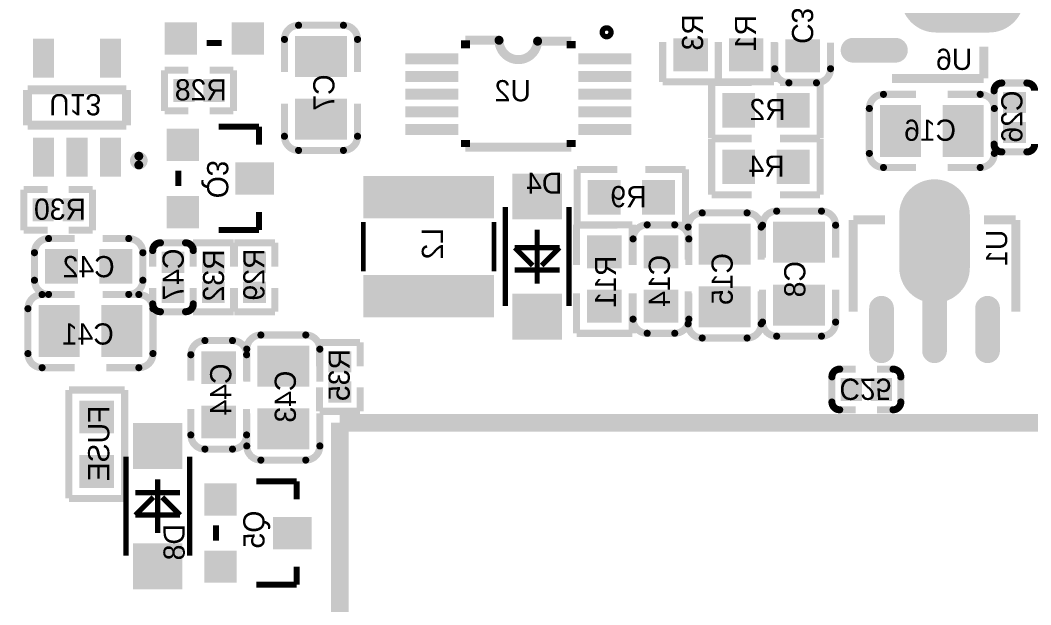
# Model space of a CAD drawing. Extents: x 1752 to 2872, y 74 to 1038.
# Drawn here: x 2726.88 to 2755.5, y 337.8 to 354.34 of the extents above; entities that cross this region are included whole.
import ezdxf

# ---------------------------------------------------------------- set-up
doc = ezdxf.new("R2010")
doc.units = 0
doc.header["$MEASUREMENT"] = 0
doc.layers.add('BOTTOMOVERLAY', color=54, linetype='CONTINUOUS')
doc.layers.add('BOTTOMPASTE', color=16, linetype='CONTINUOUS')

msp = doc.modelspace()

# ---------------------------------------------------------------- linework, layer by layer
at = {"layer": 'BOTTOMOVERLAY'}
for points, const_width in [([(2734.363796, 353.7998019999999, -0.414214), (2734.763795, 354.199802)], 0.2), ([(2736.033803, 354.199799, -0.414213), (2736.433802, 353.799797)], 0.2), ([(2743.361827, 354.0033299999999, -196.823382), (2743.361827, 354.0007899999999)], 0.150012), ([(2741.5329, 353.7506, -0.980461), (2740.4407, 353.776)], 0.254), ([(2748.648601, 352.571197, -0.414213), (2748.248599, 352.971196)], 0.2), ([(2749.828604, 352.971193, -0.414213), (2749.428602, 352.5711939999999)], 0.2), ([(2754.457997, 352.346597, -0.414214), (2754.677997, 352.5665969999999)], 0.2), ([(2755.387998, 352.5665969999999, -0.414214), (2755.607998, 352.346597)], 0.2), ([(2750.926196, 351.845603, -0.414213), (2751.326195, 352.245604)], 0.2), ([(2754.066202, 352.245604, -0.414214), (2754.466202, 351.845605)], 0.2), ([(2734.763797, 350.659796, -0.414213), (2734.363796, 351.059795)], 0.2), ([(2736.433799, 351.0597979999999, -0.414214), (2736.0338, 350.659798)], 0.2), ([(2754.678005, 350.616598, -0.414214), (2754.458005, 350.836598)], 0.2), ([(2755.608, 350.836598, -0.414214), (2755.388001, 350.616598)], 0.2), ([(2751.326198, 350.175601, -0.414214), (2750.926198, 350.5756)], 0.2), ([(2754.466199, 350.575597, -0.414213), (2754.066197, 350.175598)], 0.2), ([(2745.793796, 348.491202, -0.414214), (2746.193795, 348.891202)], 0.2), ([(2747.463803, 348.891199, -0.414213), (2747.863802, 348.4911969999999)], 0.2), ([(2747.902001, 348.542002, -0.414214), (2748.302, 348.942002)], 0.2), ([(2749.572003, 348.942004, -0.414213), (2749.972004, 348.542005)], 0.2), ([(2744.235397, 348.154596, -0.414213), (2744.635398, 348.5545959999999)], 0.2), ([(2745.415399, 348.5545959999999, -0.414213), (2745.815401, 348.154596)], 0.2), ([(2727.285197, 347.765199, -0.414213), (2727.685196, 348.165201)], 0.2), ([(2729.955196, 348.165203, -0.414213), (2730.355196, 347.765202)], 0.2), ([(2730.6328, 347.825402, -0.414214), (2730.852799, 348.045402)], 0.2), ([(2731.562798, 348.045402, -0.414214), (2731.782798, 347.825402)], 0.2), ([(2727.685193, 346.585196, -0.414213), (2727.285194, 346.985198)], 0.2), ([(2730.355196, 346.985201, -0.414213), (2729.955196, 346.585199)], 0.2), ([(2727.100996, 346.181403, -0.414213), (2727.500995, 346.581404)], 0.2), ([(2730.241002, 346.581404, -0.414214), (2730.641002, 346.181405)], 0.2), ([(2730.852802, 346.095403, -0.414214), (2730.632802, 346.315403)], 0.2), ([(2731.7828, 346.315403, -0.414214), (2731.562801, 346.095403)], 0.2), ([(2744.635401, 345.484597, -0.414213), (2744.235399, 345.884596)], 0.2), ([(2745.815404, 345.884593, -0.414213), (2745.415402, 345.484594)], 0.2), ([(2746.193797, 345.351196, -0.414213), (2745.793796, 345.7511949999999)], 0.2), ([(2747.863799, 345.7511979999999, -0.414214), (2747.4638, 345.351198)], 0.2), ([(2748.301997, 345.402001, -0.414213), (2747.901998, 345.802003)], 0.2), ([(2749.972004, 345.801998, -0.414214), (2749.572005, 345.4019979999999)], 0.2), ([(2733.297001, 345.036802, -0.414214), (2733.697, 345.436802)], 0.2), ([(2734.967003, 345.436804, -0.414213), (2735.367004, 345.036805)], 0.2), ([(2731.713197, 344.878007, -0.414213), (2732.113198, 345.278006)], 0.2), ([(2732.893199, 345.278003, -0.414213), (2733.293201, 344.878004)], 0.2), ([(2727.500998, 344.511401, -0.414214), (2727.100998, 344.9114)], 0.2), ([(2730.640999, 344.911397, -0.414213), (2730.240997, 344.511398)], 0.2), ([(2749.867003, 344.250398, -0.414214), (2750.087003, 344.4703979999999)], 0.2), ([(2751.597002, 344.4704, -0.414214), (2751.817002, 344.250401)], 0.2), ([(2750.087003, 343.320397, -0.414214), (2749.867003, 343.540397)], 0.2), ([(2751.817002, 343.540405, -0.414214), (2751.597002, 343.3204049999999)], 0.2), ([(2732.113201, 342.208004, -0.414213), (2731.713199, 342.608004)], 0.2), ([(2733.293204, 342.608004, -0.414213), (2732.893202, 342.208004)], 0.2), ([(2733.696997, 341.896801, -0.414213), (2733.296998, 342.296803)], 0.2), ([(2735.367004, 342.296798, -0.414214), (2734.967005, 341.896798)], 0.2)]:
    msp.add_lwpolyline(points, format="xyb", dxfattribs=dict(at, const_width=const_width))
for points, const_width in [([(2734.763795, 354.149802, 1), (2734.763795, 354.249801, 1)], 0.1), ([(2736.033803, 354.149799, 1), (2736.033803, 354.2497989999999, 1)], 0.1), ([(2743.361827, 353.965827, 1), (2743.361827, 354.040833, 1)], 0.07500599999999999), ([(2743.361827, 353.963287, 1), (2743.361827, 354.038293, 1)], 0.07500599999999999), ([(2734.363796, 353.749802, 1), (2734.363796, 353.849802, 1)], 0.1), ([(2736.433802, 353.7497969999999, 1), (2736.433802, 353.849797, 1)], 0.1), ([(2740.4407, 353.7125, 1), (2740.4407, 353.8395, 1)], 0.127), ([(2741.5329, 353.6871, 1), (2741.5329, 353.8140999999999, 1)], 0.127), ([(2748.248599, 352.921196, 1), (2748.248599, 353.021196, 1)], 0.1), ([(2749.828604, 352.921193, 1), (2749.828604, 353.021193, 1)], 0.1), ([(2748.648601, 352.521197, 1), (2748.648601, 352.6211969999999, 1)], 0.1), ([(2749.428602, 352.521194, 1), (2749.428602, 352.6211939999999, 1)], 0.1), ([(2754.677997, 352.516597, 1), (2754.677997, 352.616597, 1)], 0.1), ([(2755.387998, 352.516597, 1), (2755.387998, 352.616597, 1)], 0.1), ([(2751.326195, 352.195604, 1), (2751.326195, 352.295604, 1)], 0.1), ([(2754.066202, 352.195604, 1), (2754.066202, 352.295604, 1)], 0.1), ([(2754.457997, 352.296597, 1), (2754.457997, 352.396597, 1)], 0.1), ([(2750.926196, 351.795603, 1), (2750.926196, 351.8956019999999, 1)], 0.1), ([(2754.466202, 351.795605, 1), (2754.466202, 351.895605, 1)], 0.1), ([(2734.363796, 351.009795, 1), (2734.363796, 351.109795, 1)], 0.1), ([(2736.433799, 351.0097979999999, 1), (2736.433799, 351.109798, 1)], 0.1), ([(2754.458005, 350.786598, 1), (2754.458005, 350.8865979999999, 1)], 0.1), ([(2730.239999, 350.495996, 1), (2730.239999, 350.245994, 1)], 0.249999), ([(2730.239999, 350.433497, 1), (2730.239999, 350.558496, 1)], 0.124998), ([(2734.763797, 350.609796, 1), (2734.763797, 350.709796, 1)], 0.1), ([(2736.0338, 350.609799, 1), (2736.0338, 350.709798, 1)], 0.1), ([(2750.926198, 350.5255999999999, 1), (2750.926198, 350.6256, 1)], 0.1), ([(2754.466199, 350.5255979999999, 1), (2754.466199, 350.625597, 1)], 0.1), ([(2754.678005, 350.566598, 1), (2754.678005, 350.666598, 1)], 0.1), ([(2755.388001, 350.566598, 1), (2755.388001, 350.666598, 1)], 0.1), ([(2730.239999, 350.183495, 1), (2730.239999, 350.308494, 1)], 0.124998), ([(2751.326198, 350.125601, 1), (2751.326198, 350.225601, 1)], 0.1), ([(2754.066197, 350.125598, 1), (2754.066197, 350.225598, 1)], 0.1), ([(2746.193795, 348.841202, 1), (2746.193795, 348.941201, 1)], 0.1), ([(2747.463803, 348.841199, 1), (2747.463803, 348.941199, 1)], 0.1), ([(2748.302, 348.8920019999999, 1), (2748.302, 348.992001, 1)], 0.1), ([(2749.572003, 348.892004, 1), (2749.572003, 348.992004, 1)], 0.1), ([(2744.635398, 348.504596, 1), (2744.635398, 348.604596, 1)], 0.1), ([(2745.415399, 348.504596, 1), (2745.415399, 348.604596, 1)], 0.1), ([(2745.793796, 348.441202, 1), (2745.793796, 348.541202, 1)], 0.1), ([(2747.863802, 348.441197, 1), (2747.863802, 348.541197, 1)], 0.1), ([(2747.902001, 348.492002, 1), (2747.902001, 348.592002, 1)], 0.1), ([(2749.972004, 348.4920049999999, 1), (2749.972004, 348.592005, 1)], 0.1), ([(2727.685196, 348.115201, 1), (2727.685196, 348.215201, 1)], 0.1), ([(2729.955196, 348.1152039999999, 1), (2729.955196, 348.215203, 1)], 0.1), ([(2730.852799, 347.995402, 1), (2730.852799, 348.095402, 1)], 0.1), ([(2731.562798, 347.995402, 1), (2731.562798, 348.095402, 1)], 0.1), ([(2744.235397, 348.104597, 1), (2744.235397, 348.204596, 1)], 0.1), ([(2745.815401, 348.104597, 1), (2745.815401, 348.204596, 1)], 0.1), ([(2727.285197, 347.715199, 1), (2727.285197, 347.815199, 1)], 0.1), ([(2730.355196, 347.715202, 1), (2730.355196, 347.815202, 1)], 0.1), ([(2730.6328, 347.775402, 1), (2730.6328, 347.875402, 1)], 0.1), ([(2731.782798, 347.775402, 1), (2731.782798, 347.875402, 1)], 0.1), ([(2727.285194, 346.935198, 1), (2727.285194, 347.035198, 1)], 0.1), ([(2730.355196, 346.935201, 1), (2730.355196, 347.035201, 1)], 0.1), ([(2727.500995, 346.531404, 1), (2727.500995, 346.631404, 1)], 0.1), ([(2727.685193, 346.535197, 1), (2727.685193, 346.635196, 1)], 0.1), ([(2729.955196, 346.535199, 1), (2729.955196, 346.635199, 1)], 0.1), ([(2730.241002, 346.531404, 1), (2730.241002, 346.631404, 1)], 0.1), ([(2727.100996, 346.131403, 1), (2727.100996, 346.231402, 1)], 0.1), ([(2730.632802, 346.265403, 1), (2730.632802, 346.365403, 1)], 0.1), ([(2730.641002, 346.131405, 1), (2730.641002, 346.231405, 1)], 0.1), ([(2731.7828, 346.265403, 1), (2731.7828, 346.365403, 1)], 0.1), ([(2730.852802, 346.045403, 1), (2730.852802, 346.145403, 1)], 0.1), ([(2731.562801, 346.045403, 1), (2731.562801, 346.145403, 1)], 0.1), ([(2744.235399, 345.834596, 1), (2744.235399, 345.9345959999999, 1)], 0.1), ([(2745.815404, 345.8345929999999, 1), (2745.815404, 345.9345929999999, 1)], 0.1), ([(2745.793796, 345.701195, 1), (2745.793796, 345.801195, 1)], 0.1), ([(2747.863799, 345.701198, 1), (2747.863799, 345.801198, 1)], 0.1), ([(2747.901998, 345.7520029999999, 1), (2747.901998, 345.852003, 1)], 0.1), ([(2749.972004, 345.751998, 1), (2749.972004, 345.851998, 1)], 0.1), ([(2733.697, 345.386802, 1), (2733.697, 345.486801, 1)], 0.1), ([(2734.967003, 345.386804, 1), (2734.967003, 345.486804, 1)], 0.1), ([(2744.635401, 345.4345969999999, 1), (2744.635401, 345.534597, 1)], 0.1), ([(2745.415402, 345.4345939999999, 1), (2745.415402, 345.534594, 1)], 0.1), ([(2746.193797, 345.3011959999999, 1), (2746.193797, 345.401196, 1)], 0.1), ([(2747.4638, 345.301199, 1), (2747.4638, 345.401198, 1)], 0.1), ([(2748.301997, 345.352001, 1), (2748.301997, 345.452001, 1)], 0.1), ([(2749.572005, 345.351999, 1), (2749.572005, 345.4519979999999, 1)], 0.1), ([(2732.113198, 345.228006, 1), (2732.113198, 345.328006, 1)], 0.1), ([(2732.893199, 345.228003, 1), (2732.893199, 345.328003, 1)], 0.1), ([(2733.297001, 344.986802, 1), (2733.297001, 345.086802, 1)], 0.1), ([(2735.367004, 344.986805, 1), (2735.367004, 345.086805, 1)], 0.1), ([(2727.100998, 344.8614, 1), (2727.100998, 344.9614, 1)], 0.1), ([(2730.640999, 344.861398, 1), (2730.640999, 344.961397, 1)], 0.1), ([(2731.713197, 344.828007, 1), (2731.713197, 344.928007, 1)], 0.1), ([(2733.293201, 344.828004, 1), (2733.293201, 344.928004, 1)], 0.1), ([(2727.500998, 344.461401, 1), (2727.500998, 344.561401, 1)], 0.1), ([(2730.240997, 344.461398, 1), (2730.240997, 344.561398, 1)], 0.1), ([(2750.087003, 344.420398, 1), (2750.087003, 344.5203969999999, 1)], 0.1), ([(2751.597002, 344.4204, 1), (2751.597002, 344.5204, 1)], 0.1), ([(2749.867003, 344.200398, 1), (2749.867003, 344.300398, 1)], 0.1), ([(2751.817002, 344.2004009999999, 1), (2751.817002, 344.3004, 1)], 0.1), ([(2749.867003, 343.490397, 1), (2749.867003, 343.5903969999999, 1)], 0.1), ([(2750.087003, 343.2703969999999, 1), (2750.087003, 343.370397, 1)], 0.1), ([(2751.597002, 343.270405, 1), (2751.597002, 343.370405, 1)], 0.1), ([(2751.817002, 343.490405, 1), (2751.817002, 343.590404, 1)], 0.1), ([(2731.713199, 342.558004, 1), (2731.713199, 342.658003, 1)], 0.1), ([(2733.293204, 342.558004, 1), (2733.293204, 342.658003, 1)], 0.1), ([(2732.113201, 342.158004, 1), (2732.113201, 342.258004, 1)], 0.1), ([(2732.893202, 342.158004, 1), (2732.893202, 342.258004, 1)], 0.1), ([(2733.296998, 342.246803, 1), (2733.296998, 342.346803, 1)], 0.1), ([(2735.367004, 342.246798, 1), (2735.367004, 342.346798, 1)], 0.1), ([(2733.696997, 341.846801, 1), (2733.696997, 341.946801, 1)], 0.1), ([(2734.967005, 341.846799, 1), (2734.967005, 341.9467979999999, 1)], 0.1)]:
    msp.add_lwpolyline(points, format="xyb", close=True, dxfattribs=dict(at, const_width=const_width))
for points, const_width in [([(2736.0338, 354.199799), (2734.7638, 354.199799)], 0.2), ([(2732.589611, 353.6998), (2732.157811, 353.6998)], 0.17), ([(2734.363796, 352.879802), (2734.363796, 353.7998019999999)], 0.2), ([(2736.433799, 352.8797969999999), (2736.433799, 353.799797)], 0.2), ([(2739.486803, 353.552328), (2739.486803, 353.776)], 0.254), ([(2740.4407, 353.776), (2739.486803, 353.776)], 0.254), ([(2742.486797, 353.7506), (2741.5329, 353.7506)], 0.254), ([(2742.486797, 353.552328), (2742.486797, 353.7506)], 0.254), ([(2745.073599, 352.596602), (2745.073599, 353.731601)], 0.2), ([(2746.648399, 352.596599), (2746.648399, 353.731598)], 0.2), ([(2746.653601, 352.596602), (2746.653601, 353.731601)], 0.2), ([(2748.228401, 352.596599), (2748.228401, 353.731598)], 0.2), ([(2748.248599, 352.971196), (2748.248599, 353.706196)], 0.2), ([(2749.828604, 352.971193), (2749.828604, 353.706193)], 0.2), ([(2754.16559, 352.69523), (2754.16559, 353.595152)], 0.254), ([(2730.969401, 351.778595), (2730.969401, 352.928598)], 0.2), ([(2731.644401, 352.928598), (2730.969401, 352.928598)], 0.2), ([(2732.919399, 352.928598), (2732.244399, 352.928598)], 0.2), ([(2732.919399, 351.778595), (2732.919399, 352.928598)], 0.2), ([(2746.653601, 352.596602), (2745.073599, 352.596602)], 0.2), ([(2746.462199, 351.0047989999999), (2746.462199, 352.584801)], 0.2), ([(2747.597198, 352.584801), (2746.462199, 352.584801)], 0.2), ([(2748.228401, 352.596599), (2746.648399, 352.596599)], 0.2), ([(2749.532198, 352.584801), (2748.397199, 352.584801)], 0.2), ([(2749.428599, 352.571197), (2748.648601, 352.571197)], 0.2), ([(2749.532198, 351.0047989999999), (2749.532198, 352.584801)], 0.2), ([(2754.16559, 352.69523), (2751.565392, 352.69523)], 0.254), ([(2755.387995, 352.5665969999999), (2754.677999, 352.5665969999999)], 0.2), ([(2727.089998, 351.370998), (2727.089998, 352.370996)], 0.254), ([(2729.889997, 352.370996), (2727.089998, 352.370996)], 0.254), ([(2729.889997, 351.370998), (2729.889997, 352.370996)], 0.254), ([(2752.246196, 352.245604), (2751.326195, 352.245604)], 0.2), ([(2754.066202, 352.245604), (2753.146202, 352.245604)], 0.2), ([(2754.458, 351.891599), (2754.458, 352.341601)], 0.2), ([(2734.363796, 351.059795), (2734.363796, 351.979796)], 0.2), ([(2736.433799, 351.0597979999999), (2736.433799, 351.979798)], 0.2), ([(2731.644401, 351.778595), (2730.969401, 351.778595)], 0.2), ([(2732.919399, 351.778595), (2732.244399, 351.778595)], 0.2), ([(2750.926198, 350.5756), (2750.926198, 351.8456)], 0.2), ([(2754.466199, 350.5756), (2754.466199, 351.8456)], 0.2), ([(2729.889997, 351.370998), (2727.089998, 351.370998)], 0.254), ([(2733.6462, 351.327389), (2732.5032, 351.327389)], 0.17), ([(2733.6462, 350.819389), (2733.6462, 351.327389)], 0.17), ([(2754.458002, 350.841601), (2754.458002, 351.291603)], 0.2), ([(2739.486803, 350.7520029999999), (2739.486803, 350.951672)], 0.254), ([(2742.486797, 350.7520029999999), (2739.486803, 350.7520029999999)], 0.254), ([(2742.486797, 350.7520029999999), (2742.486797, 350.951672)], 0.254), ([(2747.597198, 351.0047989999999), (2746.462199, 351.0047989999999)], 0.2), ([(2746.462199, 349.404599), (2746.462199, 350.984601)], 0.2), ([(2747.597198, 350.984601), (2746.462199, 350.984601)], 0.2), ([(2749.532198, 351.0047989999999), (2748.397199, 351.0047989999999)], 0.2), ([(2749.532198, 350.984601), (2748.397199, 350.984601)], 0.2), ([(2749.532198, 349.404599), (2749.532198, 350.984601)], 0.2), ([(2736.0338, 350.659798), (2734.7638, 350.659798)], 0.2), ([(2755.388001, 350.6166029999999), (2754.678005, 350.6166029999999)], 0.2), ([(2752.246198, 350.175601), (2751.326198, 350.175601)], 0.2), ([(2754.066197, 350.175601), (2753.146197, 350.175601)], 0.2), ([(2731.3602, 349.650989), (2731.3602, 350.082789)], 0.17), ([(2743.787198, 350.121001), (2742.652199, 350.121001)], 0.2), ([(2742.652199, 348.5409989999999), (2742.652199, 350.121001)], 0.2), ([(2745.722198, 350.121001), (2744.587199, 350.121001)], 0.2), ([(2745.722198, 348.5409989999999), (2745.722198, 350.121001)], 0.2), ([(2726.981601, 348.400397), (2726.981601, 349.550398)], 0.2), ([(2727.656601, 349.550398), (2726.981601, 349.550398)], 0.2), ([(2728.931599, 349.550398), (2728.256599, 349.550398)], 0.2), ([(2728.931599, 348.400397), (2728.931599, 349.550398)], 0.2), ([(2747.597198, 349.404599), (2746.462199, 349.404599)], 0.2), ([(2749.532198, 349.404599), (2748.397199, 349.404599)], 0.2), ([(2740.620199, 346.2546), (2740.620199, 349.0545999999999)], 0.15), ([(2742.420201, 346.2546), (2742.420201, 349.0545999999999)], 0.15), ([(2733.6462, 348.406389), (2733.6462, 348.914389)], 0.17), ([(2747.4638, 348.891199), (2746.1938, 348.891199)], 0.2), ([(2749.572, 348.942002), (2748.302, 348.942002)], 0.2), ([(2736.596918, 347.233976), (2736.596918, 348.634024)], 0.127), ([(2740.296936, 347.233976), (2740.296936, 348.634024)], 0.127), ([(2744.215201, 348.5545979999999), (2742.635199, 348.5545979999999)], 0.2), ([(2742.635199, 347.4195989999999), (2742.635199, 348.5545979999999)], 0.2), ([(2743.787198, 348.5409989999999), (2742.652199, 348.5409989999999)], 0.2), ([(2744.215201, 347.4195989999999), (2744.215201, 348.5545979999999)], 0.2), ([(2745.722198, 348.5409989999999), (2744.587199, 348.5409989999999)], 0.2), ([(2745.415399, 348.5545959999999), (2744.635401, 348.5545959999999)], 0.2), ([(2745.793796, 347.571202), (2745.793796, 348.491202)], 0.2), ([(2747.863799, 347.571197), (2747.863799, 348.4911969999999)], 0.2), ([(2747.902001, 347.622002), (2747.902001, 348.542002)], 0.2), ([(2749.972004, 347.6220039999999), (2749.972004, 348.542005)], 0.2), ([(2751.372352, 348.69219), (2750.47243, 348.69219)], 0.254), ([(2750.47243, 346.0919919999999), (2750.47243, 348.69219)], 0.254), ([(2755.07237, 348.69219), (2754.172448, 348.69219)], 0.254), ([(2755.07237, 346.0919919999999), (2755.07237, 348.69219)], 0.254), ([(2727.656601, 348.400397), (2726.981601, 348.400397)], 0.2), ([(2728.420196, 348.165201), (2727.685196, 348.165201)], 0.2), ([(2728.931599, 348.400397), (2728.256599, 348.400397)], 0.2), ([(2729.955196, 348.165201), (2729.220197, 348.165201)], 0.2), ([(2733.6462, 348.406389), (2732.5032, 348.406389)], 0.17), ([(2741.5202, 346.8926), (2741.5202, 348.4166)], 0.15), ([(2731.562798, 348.045397), (2730.852799, 348.045397)], 0.2), ([(2732.925805, 348.045402), (2731.775802, 348.045402)], 0.2), ([(2731.775802, 347.370402), (2731.775802, 348.045402)], 0.2), ([(2732.925805, 347.370402), (2732.925805, 348.045402)], 0.2), ([(2734.094203, 348.045399), (2732.944202, 348.045399)], 0.2), ([(2732.944202, 347.370399), (2732.944202, 348.045399)], 0.2), ([(2734.094203, 347.370399), (2734.094203, 348.045399)], 0.2), ([(2741.3932, 347.4005999999999), (2740.8852, 347.9086)], 0.15), ([(2741.7742, 347.9086), (2740.8852, 347.9086)], 0.15), ([(2741.6472, 347.4005999999999), (2742.1552, 347.9086)], 0.15), ([(2742.1552, 347.9086), (2741.7742, 347.9086)], 0.15), ([(2744.235399, 347.419597), (2744.235399, 348.154596)], 0.2), ([(2745.815401, 347.419597), (2745.815401, 348.154596)], 0.2), ([(2727.285197, 346.985201), (2727.285197, 347.765199)], 0.2), ([(2730.355196, 346.985201), (2730.355196, 347.765199)], 0.2), ([(2730.6328, 347.370399), (2730.6328, 347.8204009999999)], 0.2), ([(2731.782798, 347.370397), (2731.782798, 347.820398)], 0.2), ([(2742.1552, 347.2736), (2740.8852, 347.2736)], 0.15), ([(2730.632802, 346.3204009999999), (2730.632802, 346.770403)], 0.2), ([(2731.775802, 346.095403), (2731.775802, 346.770403)], 0.2), ([(2731.7828, 346.320399), (2731.7828, 346.770401)], 0.2), ([(2732.925805, 346.095403), (2732.925805, 346.770403)], 0.2), ([(2732.944202, 346.095401), (2732.944202, 346.770401)], 0.2), ([(2734.094203, 346.095401), (2734.094203, 346.770401)], 0.2), ([(2728.420996, 346.581404), (2727.500995, 346.581404)], 0.2), ([(2728.420193, 346.585196), (2727.685193, 346.585196)], 0.2), ([(2729.955196, 346.585199), (2729.220197, 346.585199)], 0.2), ([(2730.241002, 346.581404), (2729.321002, 346.581404)], 0.2), ([(2742.635199, 345.4845989999999), (2742.635199, 346.619598)], 0.2), ([(2744.215201, 345.4845989999999), (2744.215201, 346.619598)], 0.2), ([(2744.235399, 345.884596), (2744.235399, 346.6195959999999)], 0.2), ([(2745.793796, 345.7511949999999), (2745.793796, 346.671196)], 0.2), ([(2745.815404, 345.884593), (2745.815404, 346.619593)], 0.2), ([(2747.863799, 345.7511979999999), (2747.863799, 346.6711979999999)], 0.2), ([(2747.902001, 345.802003), (2747.902001, 346.722003)], 0.2), ([(2749.972004, 345.801998), (2749.972004, 346.721998)], 0.2), ([(2727.100998, 344.9114), (2727.100998, 346.1814)], 0.2), ([(2730.640999, 344.9114), (2730.640999, 346.1814)], 0.2), ([(2731.562801, 346.095403), (2730.852802, 346.095403)], 0.2), ([(2732.925805, 346.095403), (2731.775802, 346.095403)], 0.2), ([(2734.094203, 346.095401), (2732.944202, 346.095401)], 0.2), ([(2734.967, 345.436802), (2733.697, 345.436802)], 0.2), ([(2744.215201, 345.4845989999999), (2742.635199, 345.4845989999999)], 0.2), ([(2745.415399, 345.484597), (2744.635401, 345.484597)], 0.2), ([(2747.4638, 345.351198), (2746.1938, 345.351198)], 0.2), ([(2749.572, 345.402001), (2748.302, 345.402001)], 0.2), ([(2732.893199, 345.278003), (2732.113201, 345.278003)], 0.2), ([(2733.297001, 344.116802), (2733.297001, 345.036802)], 0.2), ([(2736.507198, 345.2259989999999), (2735.357197, 345.225999)], 0.2), ([(2735.357197, 344.550999), (2735.357197, 345.225999)], 0.2), ([(2735.367004, 344.116804), (2735.367004, 345.036805)], 0.2), ([(2736.507198, 344.5509989999999), (2736.507198, 345.2259989999999)], 0.2), ([(2731.713197, 344.143007), (2731.713197, 344.878007)], 0.2), ([(2733.293201, 344.143004), (2733.293201, 344.878004)], 0.2), ([(2728.420998, 344.511401), (2727.500998, 344.511401)], 0.2), ([(2730.240997, 344.511401), (2729.320997, 344.511401)], 0.2), ([(2750.542003, 344.4703979999999), (2750.092002, 344.4703979999999)], 0.2), ([(2751.592001, 344.4704), (2751.141999, 344.4704)], 0.2), ([(2749.867003, 343.540399), (2749.867003, 344.250395)], 0.2), ([(2751.816997, 343.540405), (2751.816997, 344.250401)], 0.2), ([(2728.258802, 340.810999), (2728.258802, 343.880998)], 0.2), ([(2729.838804, 343.880998), (2728.258802, 343.880998)], 0.2), ([(2729.838801, 340.810999), (2729.838804, 343.880998)], 0.2), ([(2735.357197, 343.276001), (2735.357197, 343.951001)], 0.2), ([(2736.507198, 343.276001), (2736.507198, 343.951001)], 0.2), ([(2731.713199, 342.608004), (2731.713199, 343.343003)], 0.2), ([(2733.293201, 342.608004), (2733.293201, 343.343003)], 0.2), ([(2750.542001, 343.3203999999999), (2750.091999, 343.3203999999999)], 0.2), ([(2751.591999, 343.3204019999999), (2751.141997, 343.3204019999999)], 0.2), ([(2733.297001, 342.296803), (2733.297001, 343.216803)], 0.2), ([(2736.507198, 343.276001), (2735.357197, 343.276001)], 0.2), ([(2735.367004, 342.296798), (2735.367004, 343.216798)], 0.2), ([(2735.9322, 304.8556), (2735.9322, 342.9555999999999)], 0.499999), ([(2794.1998, 342.9555999999999), (2735.9322, 342.9555999999999)], 0.499999), ([(2732.893199, 342.208004), (2732.113201, 342.208004)], 0.2), ([(2729.875999, 339.1934), (2729.875999, 341.9934)], 0.15), ([(2731.676001, 339.1934), (2731.676001, 341.9934)], 0.15), ([(2734.967, 341.896801), (2733.697, 341.896801)], 0.2), ([(2730.776, 339.8314), (2730.776, 341.3554)], 0.15), ([(2734.713, 341.294389), (2733.57, 341.294389)], 0.17), ([(2734.713, 340.786389), (2734.713, 341.294389)], 0.17), ([(2729.838801, 340.810999), (2728.258802, 340.810999)], 0.2), ([(2731.411, 340.9743999999999), (2730.141, 340.9743999999999)], 0.15), ([(2730.141, 340.3394), (2730.649, 340.8474)], 0.15), ([(2731.411, 340.3394), (2730.903, 340.8474)], 0.15), ([(2730.522, 340.3394), (2730.141, 340.3394)], 0.15), ([(2731.411, 340.3394), (2730.522, 340.3394)], 0.15), ([(2732.427, 339.617989), (2732.427, 340.049789)], 0.17), ([(2734.713, 338.373389), (2734.713, 338.881389)], 0.17), ([(2734.713, 338.373389), (2733.57, 338.373389)], 0.17)]:
    msp.add_lwpolyline(points, dxfattribs=dict(at, const_width=const_width))
at = {"layer": 'BOTTOMPASTE'}
for points, const_width in [([(2754.314879, 354.9952), (2752.814882, 354.9952)], 1.999996), ([(2751.665519, 353.49406), (2750.465521, 353.49406)], 0.6999989999999999), ([(2752.7724, 348.8414779999999), (2752.7724, 347.341481)], 1.999996), ([(2752.7724, 346.391179), (2752.7724, 344.991181)], 0.6999989999999999), ([(2751.27126, 346.1921189999999), (2751.27126, 344.992121)], 0.6999989999999999), ([(2754.27354, 346.1921189999999), (2754.27354, 344.992121)], 0.6999989999999999)]:
    msp.add_lwpolyline(points, dxfattribs=dict(at, const_width=const_width))
for points, const_width in [([(2752.814882, 354.495201, 1), (2752.814882, 355.495199, 1)], 0.9999979999999999), ([(2754.314879, 354.495201, 1), (2754.314879, 355.495199, 1)], 0.9999979999999999), ([(2750.465521, 353.319062, 1), (2750.465521, 353.6690579999999, 1)], 0.349999), ([(2751.665519, 353.319062, 1), (2751.665519, 353.6690579999999, 1)], 0.349999), ([(2752.7724, 348.3414789999999, 1), (2752.7724, 349.3414769999999, 1)], 0.9999979999999999), ([(2752.7724, 346.841482, 1), (2752.7724, 347.84148, 1)], 0.9999979999999999), ([(2752.7724, 346.21618, 1), (2752.7724, 346.566177, 1)], 0.349999), ([(2751.27126, 346.01712, 1), (2751.27126, 346.367117, 1)], 0.349999), ([(2754.27354, 346.01712, 1), (2754.27354, 346.367117, 1)], 0.349999), ([(2751.27126, 344.817123, 1), (2751.27126, 345.16712, 1)], 0.349999), ([(2752.7724, 344.816183, 1), (2752.7724, 345.1661799999999, 1)], 0.349999), ([(2754.27354, 344.817123, 1), (2754.27354, 345.16712, 1)], 0.349999)]:
    msp.add_lwpolyline(points, format="xyb", close=True, dxfattribs=dict(at, const_width=const_width))
for points in [[(2731.883389, 354.284), (2730.968989, 354.284), (2731.883389, 353.3696), (2730.968989, 353.3696)], [(2733.783411, 354.284), (2732.869011, 354.284), (2733.783411, 353.3696), (2732.869011, 353.3696)], [(2727.24, 352.720998), (2727.839999, 352.720998), (2727.24, 353.820996), (2727.839999, 353.820996)], [(2729.139999, 352.720998), (2729.739998, 352.720998), (2729.139999, 353.820996), (2729.739998, 353.820996)], [(2734.6638, 353.899797), (2734.6638, 352.7397989999999), (2736.1338, 353.899797), (2736.1338, 352.7397989999999)], [(2746.353599, 352.896601), (2746.353599, 353.826602), (2745.373601, 352.896601), (2745.373601, 353.826602)], [(2746.948401, 353.8265969999999), (2746.948401, 352.896596), (2747.928399, 353.8265969999999), (2747.928399, 352.896596)], [(2748.548601, 353.8011969999999), (2748.548601, 352.8711959999999), (2749.528599, 353.8011969999999), (2749.528599, 352.8711959999999)], [(2739.285711, 353.099598), (2739.285711, 353.404398), (2737.785689, 353.099598), (2737.785689, 353.404398)], [(2744.187911, 353.099598), (2744.187911, 353.404398), (2742.687889, 353.099598), (2742.687889, 353.404398)], [(2739.285711, 352.599472), (2739.285711, 352.904272), (2737.785689, 352.599472), (2737.785689, 352.904272)], [(2744.187911, 352.599472), (2744.187911, 352.904272), (2742.687889, 352.599472), (2742.687889, 352.904272)], [(2731.819396, 352.678601), (2731.219398, 352.678601), (2731.819396, 352.028599), (2731.219398, 352.028599)], [(2732.6694, 352.678601), (2732.069401, 352.678601), (2732.6694, 352.028599), (2732.069401, 352.028599)], [(2739.285711, 352.0996), (2739.285711, 352.4044), (2737.785689, 352.0996), (2737.785689, 352.4044)], [(2744.187911, 352.0996), (2744.187911, 352.4044), (2742.687889, 352.0996), (2742.687889, 352.4044)], [(2747.692197, 352.284799), (2746.762196, 352.284799), (2747.692197, 351.304801), (2746.762196, 351.304801)], [(2749.232199, 352.284799), (2748.302198, 352.284799), (2749.232199, 351.304801), (2748.302198, 351.304801)], [(2755.358003, 351.716601), (2755.358003, 352.3166), (2754.708002, 351.716601), (2754.708002, 352.3166)], [(2734.6638, 352.119796), (2734.6638, 350.959798), (2736.1338, 352.119796), (2736.1338, 350.959798)], [(2739.285711, 351.599474), (2739.285711, 351.904274), (2737.785689, 351.599474), (2737.785689, 351.904274)], [(2744.187911, 351.599474), (2744.187911, 351.904274), (2742.687889, 351.599474), (2742.687889, 351.904274)], [(2752.386196, 351.9456), (2751.226198, 351.9456), (2752.386196, 350.4756), (2751.226198, 350.4756)], [(2754.166197, 351.9456), (2753.006199, 351.9456), (2754.166197, 350.4756), (2753.006199, 350.4756)], [(2755.358003, 350.8665999999999), (2755.358003, 351.466599), (2754.708002, 350.8665999999999), (2754.708002, 351.466599)], [(2731.9444, 350.357211), (2731.9444, 351.271611), (2731.03, 350.357211), (2731.03, 351.271611)], [(2739.285711, 351.0996019999999), (2739.285711, 351.4044019999999), (2737.785689, 351.0996019999999), (2737.785689, 351.4044019999999)], [(2744.187911, 351.0996019999999), (2744.187911, 351.4044019999999), (2742.687889, 351.0996019999999), (2742.687889, 351.4044019999999)], [(2727.24, 349.920999), (2727.839999, 349.920999), (2727.24, 351.020997), (2727.839999, 351.020997)], [(2728.189998, 349.920999), (2728.789997, 349.920999), (2728.189998, 351.020997), (2728.789997, 351.020997)], [(2729.139999, 349.920999), (2729.739998, 349.920999), (2729.139999, 351.020997), (2729.739998, 351.020997)], [(2747.692197, 350.6845989999999), (2746.762196, 350.6845989999999), (2747.692197, 349.704601), (2746.762196, 349.704601)], [(2749.232199, 350.6845989999999), (2748.302198, 350.6845989999999), (2749.232199, 349.704601), (2748.302198, 349.704601)], [(2734.069199, 349.4072), (2734.069199, 350.3216), (2732.969201, 349.4072), (2732.969201, 350.3216)], [(2742.220199, 350.004598), (2740.820201, 350.004598), (2742.220199, 348.7046), (2740.820201, 348.7046)], [(2740.296796, 348.733795), (2740.296796, 349.933793), (2736.596804, 348.733795), (2736.596804, 349.933793)], [(2743.882197, 349.820999), (2742.952196, 349.820999), (2743.882197, 348.8410009999999), (2742.952196, 348.8410009999999)], [(2745.422199, 349.820999), (2744.492198, 349.820999), (2745.422199, 348.8410009999999), (2744.492198, 348.8410009999999)], [(2727.831596, 349.300401), (2727.231598, 349.300401), (2727.831596, 348.650399), (2727.231598, 348.650399)], [(2728.681597, 349.300401), (2728.081598, 349.300401), (2728.681597, 348.650399), (2728.081598, 348.650399)], [(2731.9444, 348.457189), (2731.9444, 349.371589), (2731.03, 348.457189), (2731.03, 349.371589)], [(2746.0938, 348.591197), (2746.0938, 347.431199), (2747.5638, 348.591197), (2747.5638, 347.431199)], [(2749.672, 347.482004), (2749.672, 348.6420019999999), (2748.202, 347.482004), (2748.202, 348.6420019999999)], [(2742.935201, 348.254599), (2742.935201, 347.324598), (2743.915199, 348.254599), (2743.915199, 347.324598)], [(2744.535401, 348.254599), (2744.535401, 347.324598), (2745.515399, 348.254599), (2745.515399, 347.324598)], [(2728.515197, 347.865199), (2727.585196, 347.865199), (2728.515197, 346.885201), (2727.585196, 346.885201)], [(2730.055199, 347.865199), (2729.125198, 347.865199), (2730.055199, 346.885201), (2729.125198, 346.885201)], [(2730.882797, 347.7954), (2730.882797, 347.1954009999999), (2731.532798, 347.7954), (2731.532798, 347.1954009999999)], [(2732.025799, 347.795402), (2732.025799, 347.195404), (2732.675801, 347.795402), (2732.675801, 347.195404)], [(2733.194199, 347.795397), (2733.194199, 347.195398), (2733.844201, 347.795397), (2733.844201, 347.195398)], [(2740.296796, 345.933953), (2740.296796, 347.133951), (2736.596804, 345.933953), (2736.596804, 347.133951)], [(2730.882797, 346.945399), (2730.882797, 346.3454), (2731.532798, 346.945399), (2731.532798, 346.3454)], [(2732.025799, 346.945399), (2732.025799, 346.3454), (2732.675801, 346.945399), (2732.675801, 346.3454)], [(2733.194199, 346.945396), (2733.194199, 346.345398), (2733.844201, 346.945396), (2733.844201, 346.345398)], [(2749.672, 345.702003), (2749.672, 346.862001), (2748.202, 345.702003), (2748.202, 346.862001)], [(2742.220199, 346.6045999999999), (2740.820201, 346.6045999999999), (2742.220199, 345.304602), (2740.820201, 345.304602)], [(2742.935201, 346.714597), (2742.935201, 345.784596), (2743.915199, 346.714597), (2743.915199, 345.784596)], [(2744.535401, 346.714597), (2744.535401, 345.784596), (2745.515399, 346.714597), (2745.515399, 345.784596)], [(2746.0938, 346.811196), (2746.0938, 345.651198), (2747.5638, 346.811196), (2747.5638, 345.651198)], [(2728.560996, 346.2814), (2727.400998, 346.2814), (2728.560996, 344.8114), (2727.400998, 344.8114)], [(2730.340997, 346.2814), (2729.180999, 346.2814), (2730.340997, 344.8114), (2729.180999, 344.8114)], [(2735.067, 343.976804), (2735.067, 345.136802), (2733.597, 343.976804), (2733.597, 345.136802)], [(2732.993199, 344.048003), (2732.993199, 344.978004), (2732.013201, 344.048003), (2732.013201, 344.978004)], [(2736.257201, 344.376004), (2736.257201, 344.976002), (2735.607199, 344.376004), (2735.607199, 344.976002)], [(2736.257201, 343.5260029999999), (2736.257201, 344.126002), (2735.607199, 343.5260029999999), (2735.607199, 344.126002)], [(2750.716999, 344.220403), (2750.117, 344.220403), (2750.716999, 343.5704019999999), (2750.117, 343.5704019999999)], [(2751.567, 344.220403), (2750.967001, 344.220403), (2751.567, 343.5704019999999), (2750.967001, 343.5704019999999)], [(2729.538802, 342.651001), (2729.538802, 343.581001), (2728.558804, 342.651001), (2728.558804, 343.581001)], [(2732.993199, 342.508001), (2732.993199, 343.438002), (2732.013201, 342.508001), (2732.013201, 343.438002)], [(2735.067, 342.196803), (2735.067, 343.356801), (2733.597, 342.196803), (2733.597, 343.356801)], [(2730.076001, 341.6434), (2731.475999, 341.6434), (2730.076001, 342.943398), (2731.475999, 342.943398)], [(2729.538802, 341.110999), (2729.538802, 342.040999), (2728.558804, 341.110999), (2728.558804, 342.040999)], [(2733.0112, 340.324211), (2733.0112, 341.238611), (2732.0968, 340.324211), (2732.0968, 341.238611)], [(2735.135999, 339.3742), (2735.135999, 340.2886), (2734.036001, 339.3742), (2734.036001, 340.2886)], [(2730.076001, 338.243402), (2731.475999, 338.243402), (2730.076001, 339.5434), (2731.475999, 339.5434)], [(2733.0112, 338.424189), (2733.0112, 339.338589), (2732.0968, 338.424189), (2732.0968, 339.338589)]]:
    msp.add_solid(points, dxfattribs=at)

# ---------------------------------------------------------------- texts
at = {"layer": 'BOTTOMOVERLAY', "text_generation_flag": 2}
for s, rotation, p in [('C3', 270, (2748.7338, 353.6743999999999)), ('R3', 90, (2746.2192, 354.5126)), ('R1', 90, (2747.7178, 354.4872)), ('C7', 90, (2735.7798, 352.8108)), ('C26', 90, (2755.2616, 352.3536)), ('U13', 180, (2727.7026, 352.252)), ('Q3', 270, (2732.173, 349.3056)), ('L2', 90, (2738.8532, 348.4674)), ('U1', 90, (2754.8298, 348.4166)), ('C47', 90, (2731.5126, 347.8832)), ('R32', 90, (2732.6556, 347.857803)), ('R29', 90, (2733.7986, 347.8832)), ('C15', 90, (2747.0574, 347.7562)), ('R11', 90, (2743.7554, 347.6799999999999)), ('C14', 90, (2745.2794, 347.7053999999999)), ('C8', 90, (2749.1148, 347.5275999999999)), ('R35', 90, (2736.2116, 345.0384)), ('C44', 90, (2732.8588, 344.6319999999999)), ('C43', 90, (2734.6876, 344.4288)), ('C25', 180, (2750.08, 344.2002)), ('FUSE', 90, (2729.4044, 343.4382)), ('Q5', 90, (2733.7986, 340.4664)), ('D8', 90, (2731.538, 340.085403))]:
    msp.add_text(s, height=0.599999, rotation=rotation, dxfattribs=at).set_placement(p)
for s, p in [('U6', (2753.8392, 352.9378)), ('R28', (2732.7318, 352.0742)), ('U2', (2741.3424, 352.0488)), ('R2', (2748.556, 351.5153999999999)), ('C16', (2753.382, 350.9312)), ('R4', (2748.5306, 349.9152)), ('D4', (2742.2314, 349.4326)), ('R9', (2744.619, 349.0516)), ('R30', (2728.744, 348.696)), ('C42', (2729.5568, 347.0703999999999)), ('C41', (2729.5314, 345.1654))]:
    msp.add_text(s, height=0.599999, dxfattribs=at).set_placement(p)

doc.saveas('drawing.dxf')
